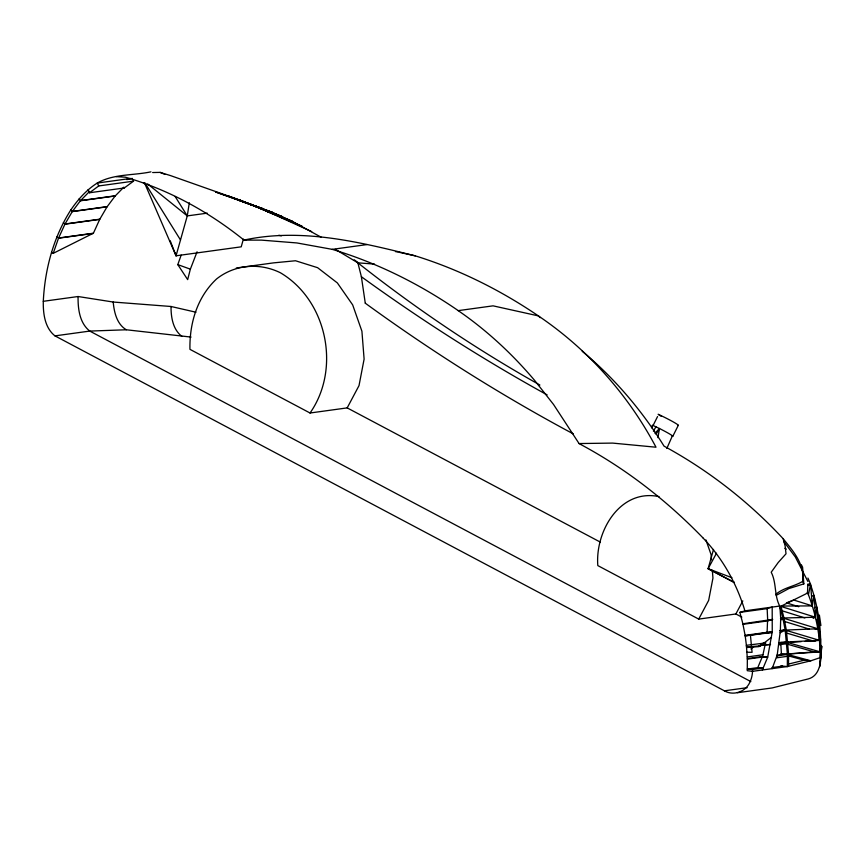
<?xml version="1.0" encoding="UTF-8"?>
<svg xmlns="http://www.w3.org/2000/svg" width="865" height="865" viewBox="0 0 865 865"><rect width="100%" height="100%" fill="white"/><g stroke="black" fill="none" stroke-linecap="round" stroke-linejoin="round"><path stroke-width="1.3" d="M752.539 669.499L747.274 669.088L757.772 667.639L763.135 668.04L752.539 669.499L752.528 671.337A24.317 18.911 82.2 0 1 749.825 682.301C745.716 691.805 733.412 696.163 724.405 690.821L54.971 335.88C44.753 327.835 43.066 313.476 43.293 301.312C44.883 269.253 53.457 237.129 70.822 209.936C77.969 199.491 86.5 189.878 97.248 183.056C113.51 173.768 133.134 175.617 150.942 171.843M780.781 665.953L787.323 666.547L787.42 654.448L785.171 630.088L779.56 630.607M788.588 656.167L776.857 657.789L780.36 630.747L786.35 629.925L788.61 654.286L788.502 666.385L752.528 671.337L747.263 670.689L747.36 658.589L762.422 656.513L767.698 657.162L772.25 631.872L772.186 607.089L767.158 608.625L739.878 612.377L743.013 624.314L767.709 620.919L772.737 619.383L742.873 623.784L745.208 635.883L772.175 632.434L766.931 632.888L767.017 632.315L772.25 631.872L745.208 635.883M195.977 312.222L171.043 306.491L113.207 302.036L78.088 296.522C77.861 308.686 79.548 323.045 89.765 331.079L750.842 681.598M780.36 630.747L780.695 618.28L779.895 606.754L805.834 593.931L807.51 592.568L807.856 584.07L810.364 584.178L810.635 584.956C818.766 608.16 821.945 633.115 820.225 657.616L810.819 660.795L787.323 666.547M820.561 638.716L820.225 657.616M767.082 632.866L767.569 620.378M820.842 645.214L820.225 651.886L781.441 654.448L780.717 642.273L819.425 640.327L820.279 631.828M821.426 649.691C820.961 659.995 820.777 675.392 808.397 678.895L772.142 687.945L737.348 692.735M758.897 645.831L765.276 644.955L765.59 642.652L763.265 642.976M243.389 239.108L241.216 246.828L176.049 255.802L187.273 215.904L189.316 202.756M657.951 437.658L659.476 428.521L652.643 425.266L651.507 427.537M765.59 642.652L762.422 657.065L747.36 659.141L746.398 645.301L763.849 643.16L771.504 637.321M812.138 652.318L820.225 651.886C819.458 632.347 815.392 613.004 808.429 594.752L810.505 584.535L808.072 585.583M652.015 427.786L652.643 425.266L651.886 427.667M197.069 251.791L190.365 269.166L187.662 279.611L177.801 264.614L181.153 255.132M734.309 582.588L708.111 568.694L713.517 549.448M779.56 606.57L779.711 606.051C774.11 595.401 776.684 582.88 771.212 572.23L778.197 562.531L786.015 553.795L785.139 546.02L783.16 538.722C748.798 501.722 708.413 470.257 664.039 446.135C642.641 411.621 616.183 380.178 585.248 353.817A413.384 321.445 82.2 0 0 582.221 351.276M53.219 253.348L58.582 238.005L93.377 233.215L53.219 253.348L51.511 252.266M772.121 668.645L776.878 655.897L788.61 654.286M757.772 667.639L762.422 656.513M762.324 669.986L767.698 657.162L762.422 657.065M666.818 448.448L672.419 435.798M65.005 223.992L58.517 238.21L93.312 233.42L99.799 219.191L65.005 223.992L63.361 222.705M653.497 424.672L657.551 416.562M672.808 436.284L678.311 425.299M310.038 413.005C341.026 368.804 327.132 300.425 280.455 272.799C259.651 262.495 234.869 264.42 216.564 278.963C197.188 297.063 189.413 323.38 189.943 349.341L310.038 413.005L347.189 407.891L600.332 542.117M347.189 407.891L359.018 385.606L364.111 359.105L361.916 331.219L352.671 304.891L337.361 282.931L317.606 267.685L295.516 260.754L273.437 262.884L236.286 267.999M659.011 496.618C620.075 488.411 595.088 531.337 597.812 565.591L698.725 619.102L708.662 600.375L712.944 578.101L712.327 570.295M698.725 619.102L735.877 613.977L742.808 600.916M734.363 582.394L708.111 568.694L716.501 553.211M72.379 211.417L64.907 224.186L99.702 219.396L107.174 206.616L72.379 211.417L70.822 209.936M653.399 431.138L655.951 426.802M656.07 434.306L659.476 428.521A15.192 0.995 26.6 0 1 672.289 436.306M80.521 200.583L72.26 211.611L107.055 206.822L115.315 195.793L80.521 200.583L79.093 198.896M654.935 433.279L659.476 428.521M750.928 648.966L753.912 646.512M767.017 632.315L745.143 635.332L746.668 647.517L759.038 646.609L763.849 643.16M133.545 181.153L124.268 187.975L123.846 187.164L115.164 195.998L80.369 200.788L89.246 191.76L87.971 189.868L89.473 192.765L98.751 185.943L133.545 181.153L132.042 178.255M783.16 538.722C793.162 551.07 805.034 564.348 802.579 581.442C794.059 586.546 783.582 587.627 775.808 594.352M780.176 632.737L785.236 630.077M776.154 595.39L788.858 588.568L803.823 583.897L802.59 567.17L801.358 564.78M807.932 585.227L810.364 584.178M811.521 596.255L814.03 595.358L812.322 605.9L781.473 606.041M739.878 612.377L744.916 610.841L779.711 606.051L783.193 619.372M784.285 619.232L781.073 606.592L779.895 606.754M780.598 618.616L782.836 617.988L815.457 617.253L816.82 607.025L814.376 607.695M813.23 617.891L815.457 617.253L814.322 596.569M813.014 617.934L815.457 617.253L780.738 606.376M126.863 179.628L130.745 178.601M788.61 664.028L804.277 660.2L809.51 660.676M816.409 619.664L818.917 619.167L817.836 628.758L815.327 629.255M786.534 631.342L784.014 617.826L780.695 618.28L781.052 619.664L784.371 619.21M780.435 618.432L782.836 617.988L817.836 628.758L817.295 609.912M780.381 630.985L785.171 630.088L817.836 628.758L815.436 629.212M130.712 178.439L97.248 183.056L98.751 185.943M89.473 192.765L124.268 187.975M147.656 183.942L187.273 215.904L207.222 213.158M116.148 176.633L125.317 177.184A452.19 351.623 82.2 0 1 243.984 240.092C301.366 227.592 359.667 242.016 415.297 255.856C459.088 269.437 500.5 290.121 538.365 315.887A441.853 397.046 -64 0 1 584.535 352.974C613.242 380.265 637.462 412.216 656.005 447.216L612.636 443.096L579.063 443.55L553.535 404.474L534.592 380.362A433.073 336.755 82.2 0 0 458.245 310.665M243.984 240.102L261.554 240.135L296.89 242.946L332.257 249.358L367.052 244.568M43.293 301.312L78.088 296.522M54.971 335.88L89.765 331.079L126.322 329.77L191.079 337.08M786.62 631.331L785.442 631.493L782.836 617.988M760.205 645.095L770.52 644.501L765.276 644.955M778.824 643.106L781.095 642.792M760.281 645.885L746.636 646.966M787.885 642.1L779.16 643.311L779.246 644.728L787.972 643.528M747.23 656.935L762.93 654.773M776.824 655.129L781.733 654.448M771.926 667.575L782.566 666.115M724.405 690.821L747.155 687.686M152.64 172.535L160.112 172.394L170.502 175.584L239.064 199.804L292.424 221.397L321.142 237.205M810.581 641.43L815.641 640.803M780.241 642.868L786.707 642.263L820.225 651.886L816.636 651.886M805.11 641.398L819.425 640.327L819.404 623.524M788.004 653.94L812.927 651.994M790.707 642.252L801.185 641.625M746.949 652.221L752.074 652.318L750.452 635.429M374.523 264.095L357.883 262.841L335.425 249.39M780.879 653.854L787.42 654.448L810.819 660.795M395.467 251.607L397.954 252.029M278.779 235.302L281.406 235.831M399.187 252.31L415.297 255.856M788.675 655.962L804.277 660.2M787.172 644.122L814.246 651.886M785.171 630.088L819.425 640.327M786.317 632.964L812.959 640.933M784.339 621.416L809.348 629.104M781.755 610.679L804.893 617.934M798.784 606.743L786.447 602.851L793.811 600.051L812.322 605.9L810.635 584.956M244.168 202.291L272.832 212.552L292.424 221.397L239.064 199.804L282.671 216.801L227.398 195.717L272.832 212.552L215.655 191.998L262.928 208.649L237.843 200.031M177.801 264.614L190.365 269.166M708.111 568.694L731.931 577.723M160.112 172.394L165.02 174.438M273.535 214.25L250.645 204.259L302.101 226.327L262.138 209.081L311.67 231.593M735.877 613.977L741.824 617.134M126.322 329.77C116.84 324.202 114.126 312.211 113.207 302.036M56.874 236.934L58.582 238.005M661.433 416.4L658.135 414.281A15.192 0.995 26.6 0 1 673.186 421.871A15.192 0.995 26.6 0 1 677.782 425.331M354.261 259.824L358.553 262.917M143.493 182.645L146.131 184.634M181.91 336.409C172.892 329.543 170.935 317.141 171.043 306.491M703.277 538.246C722.783 558.628 736.796 583.897 744.916 610.841M784.004 541.847L795.292 556.941L807.888 581.464M175.119 196.442L187.273 215.904M144.909 182.861L180.504 239.983M802.579 581.442L803.823 583.897M807.921 578.08L810.57 584.189M144.552 183.034L176.049 255.802L175.595 253.153M807.51 592.568L808.429 594.752M170.232 240.794L176.049 255.802M705.916 539.911L711.095 554.66L711.506 559.871M365.268 303.128L361.375 276.67L357.883 262.841A1727.719 1343.453 82.2 0 0 539.879 385.012M819.382 615.058L820.907 625.536M767.158 608.625L767.709 620.919M540.182 317.65A970.335 599.391 27.3 0 0 538.365 315.887L493.05 305.842L458.255 310.632A613.772 477.264 82.2 0 0 332.257 249.358M579.053 443.594A591.455 459.91 82.2 0 1 703.299 538.225M547.134 394.883A2262.97 1759.659 82.2 0 1 361.354 276.703M573.333 433.906A2263.002 1759.68 82.2 0 1 365.257 303.172M784.89 548.378A10.877 5.968 -62.1 0 1 786.253 549.145M821.75 646.382L819.631 666.537L821.75 646.382"/></g></svg>
